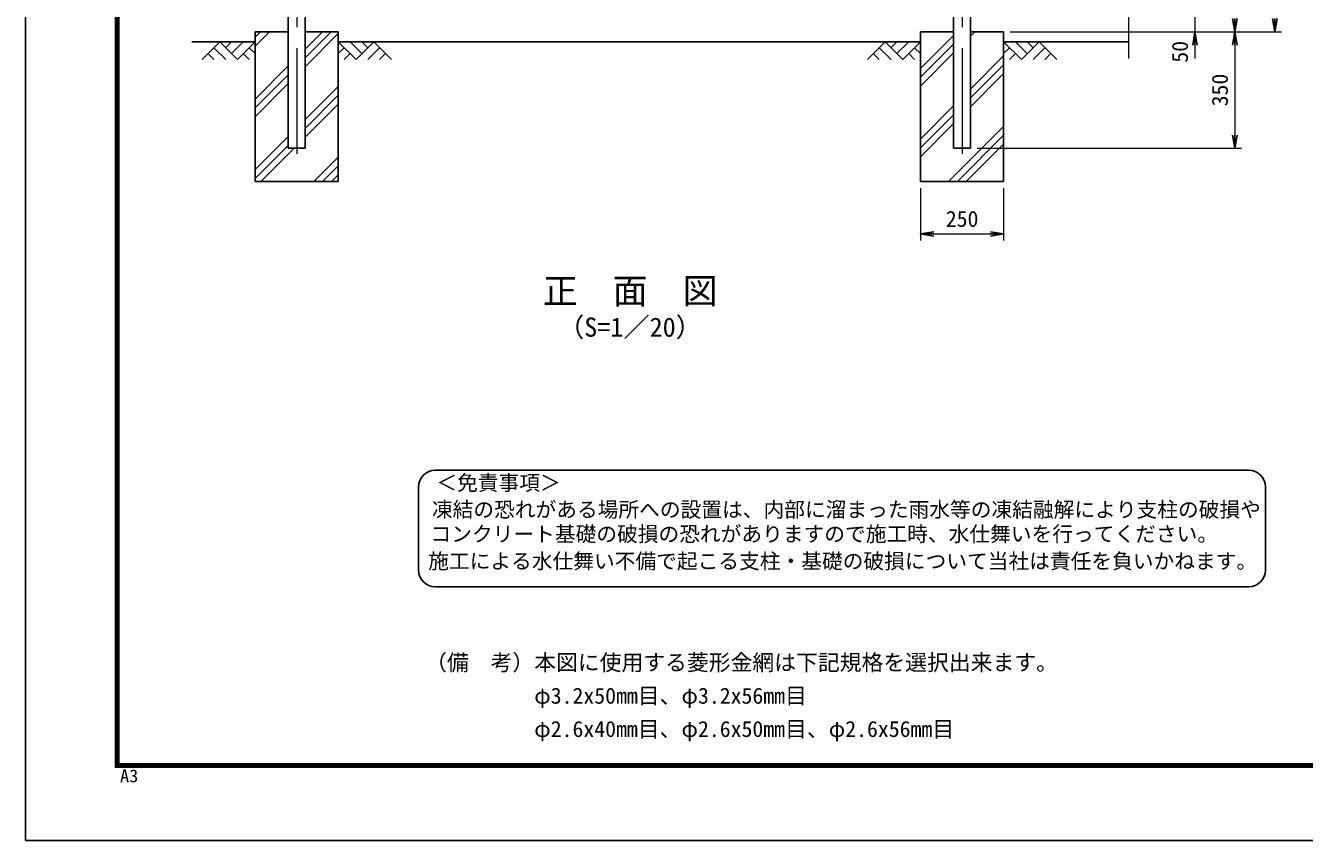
# Model space of a CAD drawing. Units: millimetres, scale not verified. Extents: x -4200 to 4200, y -2970 to 2970.
# Drawn here: x -4200 to -356, y -2970 to -521 of the extents above; entities that cross this region are included whole.
import ezdxf
from ezdxf.enums import TextEntityAlignment as Align

# ---------------------------------------------------------------- set-up
doc = ezdxf.new("R2010")
doc.units = ezdxf.units.MM
doc.header["$LTSCALE"] = 10
doc.linetypes.add('USER1', pattern=[50.8, 31.75, -6.35, 6.35, -6.35])
for name, color, linetype, lineweight in [('0-0_D-TTL-TXT', 7, 'Continuous', 25), ('0-1_D-BMK', 2, 'USER1', 13), ('0-2_D-STR1', 1, 'Continuous', 25), ('0-3_D-STR-DIM', 7, 'Continuous', 13), ('0-8_D-BGD', 7, 'Continuous', 25), ('0-9_D-STR4', 7, 'Continuous', 25), ('0-A_D-DCR-HCH', 7, 'Continuous', 13), ('0-E_D-TTL', 7, 'Continuous', 25)]:
    doc.layers.add(name, color=color, linetype=linetype, lineweight=lineweight)
doc.layers.add('0-4_0', color=7, linetype='Continuous')
doc.styles.add('ＭＳ ゴシック', font='')
doc.styles.get('ＭＳ ゴシック').set_extended_font_data('MS Gothic')

# ---------------------------------------------------------------- blocks, each defined once
blk = doc.blocks.new('_Open')
at = {"layer": '0-4_0'}
blk.add_line((-10, 1.667), (0, 0), dxfattribs=at)
blk.add_lwpolyline([(-10, -1.667), (0, 0), (-10, 0)], dxfattribs=at)

msp = doc.modelspace()

# ---------------------------------------------------------------- linework, layer by layer
at = {"layer": '0-0_D-TTL-TXT', "color": 2}
for p, q in [((-522.93, -1857.22), (-2968.48, -1857.22)), ((-3018.48, -1907.22), (-3018.48, -2157.22)), ((-472.93, -2157.22), (-472.93, -1907.22)), ((-2968.48, -2207.22), (-522.93, -2207.22))]:
    msp.add_line(p, q, dxfattribs=at)
for centre, start, end in [((-2968.48, -1907.22), 90, 180), ((-522.93, -1907.22), 0, 90), ((-2968.48, -2157.22), 180, 270), ((-522.93, -2157.22), 270, 0)]:
    msp.add_arc(centre, 50, start, end, dxfattribs=at)
at = {"layer": '0-1_D-BMK'}
for p, q in [((-3384.65, 1951.29), (-3384.65, -919.77)), ((-1384.65, 1951.29), (-1384.65, -919.77))]:
    msp.add_line(p, q, dxfattribs=at)
at = {"layer": '0-2_D-STR1'}
for p, q in [((-3410.05, -492.77), (-3410.05, -889.77)), ((-3359.25, -492.77), (-3359.25, -889.77)), ((-1410.05, -492.77), (-1410.05, -889.77)), ((-1359.25, -492.77), (-1359.25, -889.77)), ((-3359.25, -889.77), (-3410.05, -889.77)), ((-1359.25, -889.77), (-1410.05, -889.77))]:
    msp.add_line(p, q, dxfattribs=at)
at = {"layer": '0-3_D-STR-DIM'}
for p, q in [((-884.65, 459.57), (-884.65, -619.77)), ((-684.65, -489.77), (-684.65, -539.77)), ((-1239.65, -539.77), (-664.65, -539.77)), ((-1239.65, -539.77), (-544.65, -539.77)), ((-1239.65, -539.77), (-424.65, -539.77)), ((-1239.65, -539.77), (-544.65, -539.77)), ((-684.65, -579.77), (-684.65, -619.77)), ((-564.65, -579.77), (-564.65, -849.77)), ((-1339.25, -889.77), (-544.65, -889.77)), ((-1509.65, -1009.77), (-1509.65, -1167.09)), ((-1259.65, -1009.77), (-1259.65, -1167.09)), ((-1469.65, -1147.09), (-1299.65, -1147.09))]:
    msp.add_line(p, q, dxfattribs=at)
at = {"layer": '0-8_D-BGD'}
for p, q in [((-3509.65, -569.77), (-3699.65, -569.77)), ((-1509.65, -569.77), (-3259.65, -569.77)), ((-1259.65, -569.77), (-884.65, -569.77))]:
    msp.add_line(p, q, dxfattribs=at)
at = {"layer": '0-9_D-STR4'}
for p, q in [((-3509.65, -539.77), (-3509.65, -989.77)), ((-3410.05, -539.77), (-3509.65, -539.77)), ((-3259.65, -539.77), (-3359.25, -539.77)), ((-3259.65, -539.77), (-3259.65, -989.77)), ((-1509.65, -539.77), (-1509.65, -989.77)), ((-1410.05, -539.77), (-1509.65, -539.77)), ((-1259.65, -539.77), (-1359.25, -539.77)), ((-1259.65, -539.77), (-1259.65, -989.77)), ((-3259.65, -989.77), (-3509.65, -989.77)), ((-1259.65, -989.77), (-1509.65, -989.77))]:
    msp.add_line(p, q, dxfattribs=at)
at = {"layer": '0-A_D-DCR-HCH'}
for p, q in [((-3616.08, -569.77), (-3669.29, -622.99)), ((-3616.08, -569.77), (-3562.87, -622.99)), ((-3598.34, -587.51), (-3580.6, -569.77)), ((-3580.6, -605.25), (-3545.13, -569.77)), ((-3562.87, -622.99), (-3509.65, -569.77)), ((-3509.65, -582.69), (-3466.74, -539.77)), ((-3509.65, -556.18), (-3493.25, -539.77)), ((-3359.25, -617.91), (-3281.12, -539.77)), ((-3359.25, -591.39), (-3307.64, -539.77)), ((-3359.25, -644.42), (-3259.65, -544.82)), ((-3206.44, -622.99), (-3259.65, -569.77)), ((-3188.7, -605.25), (-3224.18, -569.77)), ((-3153.23, -569.77), (-3206.44, -622.99)), ((-3170.87, -587.6), (-3188.7, -569.77)), ((-3153.23, -569.77), (-3100.02, -622.99)), ((-1616.08, -569.77), (-1669.29, -622.99)), ((-1616.08, -569.77), (-1562.87, -622.99)), ((-1598.34, -587.51), (-1580.6, -569.77)), ((-1580.6, -605.25), (-1545.13, -569.77)), ((-1562.87, -622.99), (-1509.65, -569.77)), ((-1509.65, -649.88), (-1410.05, -550.28)), ((-1359.25, -552.51), (-1346.52, -539.77)), ((-1206.44, -622.99), (-1259.65, -569.77)), ((-1188.7, -605.25), (-1224.18, -569.77)), ((-1153.23, -569.77), (-1206.44, -622.99)), ((-1170.87, -587.6), (-1188.7, -569.77)), ((-1153.23, -569.77), (-1100.02, -622.99)), ((-3651.55, -605.25), (-3633.73, -622.99)), ((-3633.82, -587.51), (-3598.18, -622.99)), ((-3545.13, -605.25), (-3527.31, -622.99)), ((-3527.39, -587.51), (-3509.65, -605.17)), ((-3241.92, -587.51), (-3259.65, -605.17)), ((-3224.18, -605.25), (-3242, -622.99)), ((-3135.49, -587.51), (-3171.13, -622.99)), ((-3117.76, -605.25), (-3135.57, -622.99)), ((-1651.55, -605.25), (-1633.73, -622.99)), ((-1633.82, -587.51), (-1598.18, -622.99)), ((-1545.13, -605.25), (-1527.31, -622.99)), ((-1527.39, -587.51), (-1509.65, -605.17)), ((-1509.65, -676.39), (-1410.05, -576.79)), ((-1509.65, -702.91), (-1410.05, -603.31)), ((-1359.25, -711.61), (-1259.65, -612.01)), ((-1241.92, -587.51), (-1259.65, -605.17)), ((-1224.18, -605.25), (-1242, -622.99)), ((-1135.49, -587.51), (-1171.13, -622.99)), ((-1117.76, -605.25), (-1135.57, -622.99)), ((-3509.65, -741.79), (-3410.05, -642.19)), ((-1359.25, -738.12), (-1259.65, -638.52)), ((-3509.65, -768.31), (-3410.05, -668.71)), ((-1359.25, -764.64), (-1259.65, -665.04)), ((-3509.65, -794.82), (-3410.05, -695.22)), ((-3359.25, -803.52), (-3259.65, -703.92)), ((-3359.25, -830.04), (-3259.65, -730.44)), ((-3359.25, -856.56), (-3259.65, -756.96)), ((-1509.65, -862.01), (-1410.05, -762.41)), ((-1509.65, -888.52), (-1410.05, -788.92)), ((-1509.65, -915.04), (-1410.05, -815.44)), ((-1425.29, -989.77), (-1259.65, -824.14)), ((-3509.65, -953.92), (-3410.05, -854.32)), ((-3509.65, -980.44), (-3410.05, -880.84)), ((-1398.77, -989.77), (-1259.65, -850.66)), ((-1372.25, -989.77), (-1259.65, -877.17)), ((-3492.47, -989.77), (-3392.47, -889.77)), ((-3333.37, -989.77), (-3259.65, -916.05)), ((-3306.86, -989.77), (-3259.65, -942.57)), ((-3280.34, -989.77), (-3259.65, -969.09))]:
    msp.add_line(p, q, dxfattribs=at)
at = {"layer": '0-E_D-TTL', "color": 2}
msp.add_lwpolyline([(-4199.68, 2970.23), (4200.32, 2970.23), (4200.32, -2969.77), (-4199.68, -2969.77)], close=True, dxfattribs=at)
at = {"layer": '0-E_D-TTL'}
for points in [[(-3929.68, 2750.23), (3930.32, 2750.23), (3930.32, -2749.77), (-3929.68, -2749.77)], [(-3927.18, 2747.73), (3927.82, 2747.73), (3927.82, -2747.27), (-3927.18, -2747.27)], [(-3924.68, 2745.23), (3925.32, 2745.23), (3925.32, -2744.77), (-3924.68, -2744.77)], [(-3922.18, 2742.73), (3922.82, 2742.73), (3922.82, -2742.27), (-3922.18, -2742.27)], [(-3919.68, 2740.23), (3920.32, 2740.23), (3920.32, -2739.77), (-3919.68, -2739.77)]]:
    msp.add_lwpolyline(points, close=True, dxfattribs=at)

# ---------------------------------------------------------------- block references
at = {"layer": '0-3_D-STR-DIM', "xscale": 4, "yscale": 4}
for p, rotation in [((-564.65, -539.77), 270), ((-444.65, -539.77), 270), ((-684.65, -539.77), 90), ((-564.65, -539.77), 90), ((-564.65, -889.77), 270), ((-1509.65, -1147.09), 180)]:
    msp.add_blockref('_Open', p, dxfattribs=dict(at, rotation=rotation))
msp.add_blockref('_Open', (-1259.65, -1147.09), dxfattribs=at)

# ---------------------------------------------------------------- texts
at = {"layer": '0-0_D-TTL-TXT', "style": 'ＭＳ ゴシック'}
for s, height, p in [('正\u3000面\u3000図', 76.98, (-2644.55, -1380.17)), ('（S=1／20）', 57.7, (-2599.07, -1473.36)), ('＜免責事項＞ \u3000\u3000', 45.67, (-2964.78, -1931.4)), ('凍結の恐れがある場所への設置は、内部に溜まった雨水等の凍結融解により支柱の破損や', 45.67, (-2978.3, -2011.9)), ('コンクリート基礎の破損の恐れがありますので施工時、水仕舞いを行ってください。', 45.67, (-2982.41, -2085.32)), ('施工による水仕舞い不備で起こる支柱・基礎の破損について当社は責任を負いかねます。 ', 45.67, (-2989.4, -2166.82)), ('（備\u3000考）本図に使用する菱形金網は下記規格を選択出来ます。', 48.09, (-2998.8, -2473.38)), ('\u3000\u3000\u3000\u3000\u3000φ3.2x50mm目、φ3.2x56mm目', 48.09, (-2998.8, -2573.38)), ('\u3000\u3000\u3000\u3000\u3000φ2.6x40mm目、φ2.6x50mm目、φ2.6x56mm目', 48.09, (-2998.8, -2673.38))]:
    msp.add_text(s, height=height, dxfattribs=at).set_placement(p, align=Align.BOTTOM_LEFT)
at = {"layer": '0-3_D-STR-DIM', "style": 'ＭＳ ゴシック'}
for s, p in [('50', (-691.4, -632.4)), ('350', (-571.4, -763.65))]:
    msp.add_text(s, height=48.09, rotation=90, dxfattribs=at).set_placement(p, align=Align.BOTTOM_LEFT)
msp.add_text('250', height=48.09, dxfattribs=at).set_placement((-1433.65, -1140.34), align=Align.BOTTOM_LEFT)
at = {"layer": '0-E_D-TTL', "style": 'ＭＳ ゴシック', "width": 1.05}
msp.add_text('A3', height=38.48, dxfattribs=at).set_placement((-3915.77, -2806.58), align=Align.BOTTOM_LEFT)

doc.saveas('drawing.dxf')
